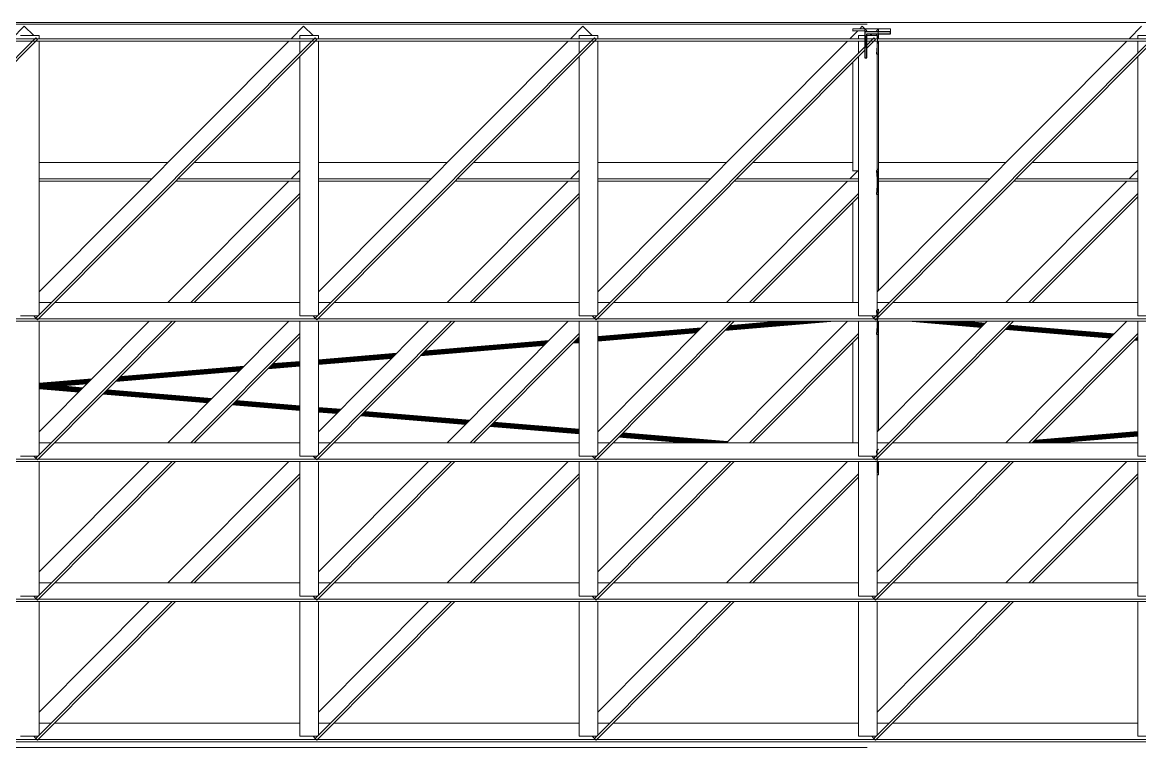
# Model space of a CAD drawing. Header units: inches. Extents: x -37 to 842, y -205 to 94.
# Drawn here: x 88.796 to 91.189, y -143.461 to -141.909 of the extents above; entities that cross this region are included whole.
import ezdxf

# ---------------------------------------------------------------- set-up
doc = ezdxf.new("R2010")
doc.units = ezdxf.units.IN
doc.header["$MEASUREMENT"] = 0
doc.linetypes.add('CYPE_RAYAPUNTOPUNTO', pattern=[0.45, 0.225, -0.075, 0, -0.075, 0, -0.075])
doc.linetypes.add('DASHED', pattern=[0.75, 0.5, -0.25])
doc.layers.add('COTA_FORMAS', color=11, linetype='CYPE_RAYAPUNTOPUNTO', lineweight=0)
doc.layers.add('VISTAS DE CORTES', color=7, linetype='Continuous', lineweight=0)

# ---------------------------------------------------------------- blocks, each defined once
blk = doc.blocks.new('A$Ce7fd5475')
at = {"linetype": 'Continuous', "extrusion": (0, 0, -1)}
h = blk.add_hatch(dxfattribs=at)
h.set_pattern_fill('AR-CONC', color=8, scale=0.05, style=0)
h.set_pattern_definition([(50, (4.03322, 0), (0.35863, -0.031376), [0.0375, -0.4125]), (355, (4.0332, 0), (-0.0693757, 0.376096), [0.03, -0.33]), (100.4514, (4.0631, -0.0026), (0.2892544, 0.34472), [0.03187, -0.350571]), (46.1842, (4.0332, 0.1), (0.533621, -0.08276), [0.05625, -0.61875]), (96.6356, (4.0777, 0.0931), (0.467331, 0.487059), [0.047805, -0.525857]), (351.1842, (4.0332, 0.1), (0.467331, 0.48706), [0.045, -0.495]), (21, (4.08322, 0.075), (0.2984535, -0.2013094), [0.0375, -0.4125]), (326, (4.0832, 0.075), (0.1216577, 0.362575), [0.03, -0.33]), (71.4514, (4.1081, 0.05822), (0.420111, 0.1612656), [0.03187, -0.350571]), (37.5, (4.03322, 0), (0.0060799, 0.1664469), [0, -0.326, 0, -0.335, 0, -0.33125]), (7.5, (4.03322, 0), (0.1315348, 0.1972059), [0, -0.191, 0, -0.3185, 0, -0.12625]), (327.5, (3.92172, 0), (0.2669112, -0.0112774), [0, -0.125, 0, -0.39, 0, -0.5175]), (317.5, (3.87172, 0), (0.291593, 0.0500525), [0, -0.1625, 0, -0.259, 0, -0.3675])])
h.paths.add_polyline_path([(-16.8184, 3.9373), (-16.8144, 3.9373), (-16.8144, 3.9929), (-16.8694, 3.9929), (-16.8694, 3.9889), (-16.8184, 3.9889)])
at = {"linetype": 'Continuous', "extrusion": (0, 1, 0)}
for p, q in [((13.2391, 4.0133), (23.9886, 4.0133)), ((14.9874, 3.9783), (15.014, 4.0049)), ((15.014, 4.0049), (15.0341, 3.9849)), ((15.5857, 3.9783), (15.6123, 4.0049)), ((15.6123, 4.0049), (15.6324, 3.9849)), ((16.1841, 3.9783), (16.2106, 4.0049)), ((16.2106, 4.0049), (16.2307, 3.9849)), ((16.7888, 3.9955), (16.7888, 3.9994)), ((16.7888, 3.9994), (16.8144, 3.9994)), ((16.8035, 3.9994), (16.809, 4.0049)), ((16.809, 4.0049), (16.8145, 3.9994)), ((16.8144, 3.9994), (16.8694, 3.9994)), ((16.8144, 3.9929), (16.8144, 3.9994)), ((16.8694, 3.9929), (16.8694, 3.9994)), ((17.3807, 3.9783), (17.4073, 4.0049)), ((13.2391, 3.9783), (16.8144, 3.9783)), ((13.2391, 3.9733), (16.8144, 3.9733)), ((14.4404, 3.3802), (15.0387, 3.9802)), ((14.444, 3.3767), (15.0423, 3.9767)), ((15.0057, 3.9849), (15.0457, 3.9849)), ((15.0387, 3.9802), (15.0423, 3.9767)), ((15.0387, 3.3802), (15.6371, 3.9802)), ((15.0423, 3.3767), (15.6406, 3.9767)), ((15.0457, 3.9783), (15.0457, 3.9849)), ((15.0457, 3.3872), (15.0457, 3.9733)), ((15.0457, 3.4367), (15.5807, 3.9733)), ((15.604, 3.9783), (15.604, 3.9849)), ((15.604, 3.9849), (15.644, 3.9849)), ((15.604, 3.9471), (15.604, 3.9733)), ((15.6371, 3.9802), (15.6406, 3.9767)), ((15.6371, 3.3802), (16.2354, 3.9802)), ((15.6406, 3.3767), (16.239, 3.9767)), ((15.644, 3.9783), (15.644, 3.9849)), ((15.644, 3.3872), (15.644, 3.9733)), ((15.644, 3.4367), (16.1791, 3.9733)), ((16.2023, 3.9783), (16.2023, 3.9849)), ((16.2023, 3.9849), (16.2423, 3.9849)), ((16.2023, 3.9471), (16.2023, 3.9733)), ((16.2354, 3.9802), (16.239, 3.9767)), ((16.2423, 3.9783), (16.2423, 3.9849)), ((16.2423, 3.3872), (16.2423, 3.9733)), ((16.2423, 3.4367), (16.7774, 3.9733)), ((16.7824, 3.9783), (16.7988, 3.9947)), ((16.7888, 3.9955), (16.8144, 3.9955)), ((16.7888, 3.9955), (16.7888, 3.9947)), ((16.8007, 3.9783), (16.8007, 3.9849)), ((16.8007, 3.9849), (16.8144, 3.9849)), ((16.8007, 3.9471), (16.8007, 3.9733)), ((16.8694, 3.9929), (16.8144, 3.9929)), ((16.8144, 3.9929), (16.8144, 3.9373)), ((16.8184, 3.9373), (16.8184, 3.9889)), ((16.8184, 3.9889), (16.8694, 3.9889)), ((16.8184, 3.9849), (16.8407, 3.9849)), ((16.8184, 3.9648), (16.8337, 3.9802)), ((16.8184, 3.9783), (20.4044, 3.9783)), ((16.8184, 3.9577), (16.8373, 3.9767)), ((16.8184, 3.9733), (20.4044, 3.9733)), ((16.8251, 3.9889), (16.8291, 3.9849)), ((16.8337, 3.3802), (17.4321, 3.9802)), ((16.8337, 3.9802), (16.8373, 3.9767)), ((16.8373, 3.3767), (17.4356, 3.9767)), ((16.8398, 3.9849), (16.8398, 3.9889)), ((16.8407, 3.9783), (16.8407, 3.9849)), ((16.8407, 3.3872), (16.8407, 3.9733)), ((16.8407, 3.4367), (17.3757, 3.9733)), ((16.8438, 3.9783), (16.8438, 3.9889)), ((16.8438, 3.945), (16.8438, 3.9733)), ((16.8694, 3.9889), (16.8694, 3.9929)), ((17.399, 3.9783), (17.399, 3.9849)), ((17.399, 3.9849), (17.439, 3.9849)), ((17.399, 3.9471), (17.399, 3.9733)), ((16.2354, 3.3802), (16.8144, 3.9608)), ((16.239, 3.3767), (16.8144, 3.9537)), ((15.604, 3.3849), (15.604, 3.94)), ((16.2023, 3.3849), (16.2023, 3.94)), ((16.7888, 3.9281), (16.7888, 3.6955)), ((16.8007, 3.3849), (16.8007, 3.94)), ((16.8144, 3.9373), (16.8184, 3.9373)), ((16.8407, 3.945), (16.8438, 3.945)), ((16.8438, 3.945), (16.8438, 3.645)), ((17.399, 3.3849), (17.399, 3.94)), ((15.0457, 3.7133), (15.3215, 3.7133)), ((15.3779, 3.7133), (15.604, 3.7133)), ((15.644, 3.7133), (15.9198, 3.7133)), ((15.9763, 3.7133), (16.2023, 3.7133)), ((16.2423, 3.7133), (16.5181, 3.7133)), ((16.5746, 3.7133), (16.7888, 3.7133)), ((16.8438, 3.7133), (17.1165, 3.7133)), ((17.1729, 3.7133), (17.399, 3.7133)), ((15.5857, 3.6783), (15.604, 3.6966)), ((16.1841, 3.6783), (16.2023, 3.6966)), ((16.7824, 3.6783), (16.7988, 3.6947)), ((16.7888, 3.6955), (16.8007, 3.6955)), ((16.7888, 3.6955), (16.7888, 3.6947)), ((17.3807, 3.6783), (17.399, 3.6966)), ((15.0457, 3.6783), (15.2865, 3.6783)), ((15.0457, 3.6733), (15.2816, 3.6733)), ((15.3215, 3.4133), (15.5807, 3.6733)), ((15.338, 3.6733), (15.604, 3.6733)), ((15.343, 3.6783), (15.604, 3.6783)), ((15.644, 3.6783), (15.8849, 3.6783)), ((15.644, 3.6733), (15.8799, 3.6733)), ((15.9198, 3.4133), (16.1791, 3.6733)), ((15.9364, 3.6733), (16.2023, 3.6733)), ((15.9414, 3.6783), (16.2023, 3.6783)), ((16.2423, 3.6783), (16.4832, 3.6783)), ((16.2423, 3.6733), (16.4782, 3.6733)), ((16.5181, 3.4133), (16.7774, 3.6733)), ((16.5347, 3.6733), (16.8007, 3.6733)), ((16.5397, 3.6783), (16.8007, 3.6783)), ((16.8438, 3.6783), (17.0815, 3.6783)), ((16.8438, 3.6733), (17.0766, 3.6733)), ((17.1165, 3.4133), (17.3757, 3.6733)), ((17.133, 3.6733), (17.399, 3.6733)), ((17.138, 3.6783), (17.399, 3.6783)), ((15.3709, 3.4133), (15.604, 3.6471)), ((15.3779, 3.4133), (15.604, 3.64)), ((15.9692, 3.4133), (16.2023, 3.6471)), ((15.9763, 3.4133), (16.2023, 3.64)), ((16.5675, 3.4133), (16.8007, 3.6471)), ((16.5746, 3.4133), (16.8007, 3.64)), ((16.8407, 3.645), (16.8438, 3.645)), ((16.8438, 3.645), (16.8438, 3.4398)), ((17.1659, 3.4133), (17.399, 3.6471)), ((17.1729, 3.4133), (17.399, 3.64)), ((16.7888, 3.6281), (16.7888, 3.4133)), ((15.0457, 3.4133), (15.0717, 3.4133)), ((15.0788, 3.4133), (15.604, 3.4133)), ((15.644, 3.4133), (15.67, 3.4133)), ((15.6771, 3.4133), (16.2023, 3.4133)), ((16.2423, 3.4133), (16.2684, 3.4133)), ((16.2754, 3.4133), (16.8007, 3.4133)), ((16.8407, 3.4133), (16.8667, 3.4133)), ((16.8738, 3.4133), (17.399, 3.4133)), ((13.2391, 3.3783), (24.0091, 3.3783)), ((15.0057, 3.3849), (15.0434, 3.3849)), ((15.0341, 3.3849), (15.0387, 3.3802)), ((15.0387, 3.3802), (15.0423, 3.3767)), ((15.604, 3.3849), (15.6417, 3.3849)), ((15.6324, 3.3849), (15.6371, 3.3802)), ((15.6371, 3.3802), (15.6406, 3.3767)), ((16.2023, 3.3849), (16.2401, 3.3849)), ((16.2307, 3.3849), (16.2354, 3.3802)), ((16.2354, 3.3802), (16.239, 3.3767)), ((16.8007, 3.3849), (16.8384, 3.3849)), ((16.8291, 3.3849), (16.8337, 3.3802)), ((16.8337, 3.3802), (16.8373, 3.3767)), ((17.399, 3.3849), (17.4367, 3.3849)), ((13.2391, 3.3733), (24.0091, 3.3733)), ((15.0387, 3.0802), (15.331, 3.3733)), ((15.0423, 3.0767), (15.338, 3.3733)), ((15.0457, 3.0872), (15.0457, 3.3733)), ((15.0457, 3.1367), (15.2816, 3.3733)), ((15.3215, 3.1133), (15.5807, 3.3733)), ((15.604, 3.0849), (15.604, 3.3733)), ((15.6371, 3.0802), (15.9293, 3.3733)), ((15.6406, 3.0767), (15.9364, 3.3733)), ((15.644, 3.0872), (15.644, 3.3733)), ((15.644, 3.1367), (15.8799, 3.3733)), ((15.9198, 3.1133), (16.1791, 3.3733)), ((16.2023, 3.0849), (16.2023, 3.3733)), ((16.2354, 3.0802), (16.5277, 3.3733)), ((16.239, 3.0767), (16.5347, 3.3733)), ((16.2423, 3.0872), (16.2423, 3.3733)), ((16.2423, 3.1367), (16.4782, 3.3733)), ((16.2423, 3.3408), (16.4644, 3.3594)), ((16.2423, 3.3409), (16.4644, 3.3594)), ((16.2423, 3.3407), (16.4642, 3.3592)), ((16.2423, 3.3405), (16.464, 3.359)), ((16.2423, 3.3402), (16.4637, 3.3587)), ((16.2423, 3.3398), (16.4633, 3.3583)), ((16.2423, 3.3394), (16.4628, 3.3579)), ((16.2423, 3.339), (16.4623, 3.3574)), ((16.2423, 3.3384), (16.4618, 3.3568)), ((16.2423, 3.3379), (16.4612, 3.3562)), ((16.2423, 3.3373), (16.4605, 3.3555)), ((16.2423, 3.3367), (16.4599, 3.3549)), ((16.2423, 3.3361), (16.4592, 3.3542)), ((16.2423, 3.3354), (16.4585, 3.3535)), ((16.2423, 3.3348), (16.4578, 3.3528)), ((16.2423, 3.3342), (16.4572, 3.3521)), ((16.2423, 3.3336), (16.4565, 3.3515)), ((16.2423, 3.3331), (16.4559, 3.3509)), ((16.5151, 3.3536), (16.7503, 3.3733)), ((16.5151, 3.3537), (16.75, 3.3733)), ((16.5153, 3.3538), (16.7488, 3.3733)), ((16.5155, 3.354), (16.7466, 3.3733)), ((16.5157, 3.3543), (16.7436, 3.3733)), ((16.5161, 3.3546), (16.7397, 3.3733)), ((16.5165, 3.355), (16.735, 3.3733)), ((16.517, 3.3555), (16.7296, 3.3733)), ((16.5175, 3.3561), (16.7236, 3.3733)), ((16.5181, 3.3567), (16.7171, 3.3733)), ((16.5181, 3.1133), (16.7774, 3.3733)), ((16.5188, 3.3573), (16.7101, 3.3733)), ((16.5194, 3.358), (16.7029, 3.3733)), ((16.5201, 3.3586), (16.6954, 3.3733)), ((16.5208, 3.3593), (16.6879, 3.3733)), ((16.5215, 3.36), (16.6804, 3.3733)), ((16.5221, 3.3607), (16.673, 3.3733)), ((16.5228, 3.3613), (16.666, 3.3733)), ((16.5234, 3.3619), (16.6593, 3.3733)), ((16.524, 3.3625), (16.6531, 3.3733)), ((16.5245, 3.363), (16.6475, 3.3733)), ((16.5249, 3.3635), (16.6425, 3.3733)), ((16.5253, 3.3638), (16.6384, 3.3733)), ((16.5256, 3.3641), (16.635, 3.3733)), ((16.5258, 3.3644), (16.6325, 3.3733)), ((16.526, 3.3645), (16.6309, 3.3733)), ((16.526, 3.3646), (16.6303, 3.3733)), ((16.8007, 3.0849), (16.8007, 3.3733)), ((16.8337, 3.0802), (17.126, 3.3733)), ((16.8373, 3.0767), (17.133, 3.3733)), ((16.8407, 3.0872), (16.8407, 3.3733)), ((16.8407, 3.1367), (17.0766, 3.3733)), ((16.8438, 3.3733), (16.8438, 3.345)), ((17.0636, 3.3603), (16.9078, 3.3733)), ((17.0636, 3.3603), (16.9081, 3.3733)), ((17.0637, 3.3604), (16.9093, 3.3733)), ((17.0639, 3.3606), (16.9115, 3.3733)), ((17.0641, 3.3608), (16.9146, 3.3733)), ((17.0644, 3.3611), (16.9185, 3.3733)), ((17.0648, 3.3615), (16.9231, 3.3733)), ((17.0652, 3.3619), (16.9285, 3.3733)), ((17.0656, 3.3623), (16.9345, 3.3733)), ((17.0661, 3.3628), (16.9411, 3.3733)), ((17.0667, 3.3634), (16.948, 3.3733)), ((17.0672, 3.3639), (16.9553, 3.3733)), ((17.0678, 3.3645), (16.9627, 3.3733)), ((17.0684, 3.3651), (16.9703, 3.3733)), ((17.069, 3.3657), (16.9778, 3.3733)), ((17.0695, 3.3662), (16.9851, 3.3733)), ((17.0701, 3.3668), (16.9922, 3.3733)), ((17.0706, 3.3673), (16.9989, 3.3733)), ((17.0711, 3.3678), (17.0051, 3.3733)), ((17.0715, 3.3682), (17.0107, 3.3733)), ((17.0719, 3.3686), (17.0156, 3.3733)), ((17.0722, 3.3689), (17.0198, 3.3733)), ((17.0725, 3.3692), (17.0231, 3.3733)), ((17.0726, 3.3694), (17.0256, 3.3733)), ((17.0728, 3.3695), (17.0272, 3.3733)), ((17.0728, 3.3695), (17.0279, 3.3733)), ((17.3398, 3.3372), (17.1157, 3.3559)), ((17.3397, 3.3372), (17.1157, 3.3559)), ((17.3399, 3.3373), (17.1158, 3.356)), ((17.34, 3.3375), (17.116, 3.3562)), ((17.3403, 3.3377), (17.1162, 3.3564)), ((17.1165, 3.1133), (17.3757, 3.3733)), ((17.3406, 3.338), (17.1165, 3.3567)), ((17.3409, 3.3384), (17.1169, 3.3571)), ((17.3413, 3.3388), (17.1173, 3.3575)), ((17.3418, 3.3393), (17.1178, 3.358)), ((17.3423, 3.3398), (17.1183, 3.3585)), ((17.3428, 3.3403), (17.1188, 3.359)), ((17.3434, 3.3409), (17.1194, 3.3596)), ((17.344, 3.3414), (17.1199, 3.3602)), ((17.3445, 3.342), (17.1205, 3.3607)), ((17.3451, 3.3426), (17.1211, 3.3613)), ((17.3457, 3.3432), (17.1217, 3.3619)), ((17.3462, 3.3437), (17.1222, 3.3624)), ((17.3467, 3.3442), (17.1227, 3.3629)), ((17.3472, 3.3447), (17.1232, 3.3634)), ((17.3476, 3.3451), (17.1236, 3.3638)), ((17.348, 3.3455), (17.124, 3.3642)), ((17.3483, 3.3458), (17.1243, 3.3646)), ((17.3486, 3.3461), (17.1246, 3.3648)), ((17.3488, 3.3463), (17.1248, 3.365)), ((17.3489, 3.3464), (17.1249, 3.3651)), ((17.349, 3.3465), (17.125, 3.3652)), ((17.399, 3.0849), (17.399, 3.3733)), ((15.3709, 3.1133), (15.604, 3.3471)), ((15.3779, 3.1133), (15.604, 3.34)), ((15.8681, 3.3048), (16.1328, 3.3269)), ((15.8687, 3.3055), (16.1335, 3.3276)), ((15.8694, 3.3061), (16.1342, 3.3283)), ((15.8701, 3.3068), (16.1348, 3.3289)), ((15.8707, 3.3074), (16.1354, 3.3295)), ((15.8712, 3.308), (16.136, 3.3301)), ((15.8717, 3.3085), (16.1365, 3.3306)), ((15.8722, 3.3089), (16.1369, 3.331)), ((15.8726, 3.3093), (16.1373, 3.3314)), ((15.8729, 3.3096), (16.1376, 3.3317)), ((15.8731, 3.3098), (16.1378, 3.332)), ((15.8732, 3.31), (16.138, 3.3321)), ((15.8733, 3.31), (16.138, 3.3322)), ((15.9692, 3.1133), (16.2023, 3.3471)), ((15.9763, 3.1133), (16.2023, 3.34)), ((16.1888, 3.3264), (16.2023, 3.3275)), ((16.1888, 3.3264), (16.2023, 3.3275)), ((16.1889, 3.3265), (16.2023, 3.3276)), ((16.1891, 3.3267), (16.2023, 3.3278)), ((16.1894, 3.327), (16.2023, 3.3281)), ((16.1897, 3.3273), (16.2023, 3.3284)), ((16.1901, 3.3278), (16.2023, 3.3288)), ((16.1906, 3.3283), (16.2023, 3.3292)), ((16.1912, 3.3288), (16.2023, 3.3297)), ((16.1918, 3.3294), (16.2023, 3.3303)), ((16.1924, 3.33), (16.2023, 3.3309)), ((16.1931, 3.3307), (16.2023, 3.3315)), ((16.1937, 3.3314), (16.2023, 3.3321)), ((16.1944, 3.3321), (16.2023, 3.3327)), ((16.1951, 3.3327), (16.2023, 3.3333)), ((16.1958, 3.3334), (16.2023, 3.334)), ((16.1964, 3.3341), (16.2023, 3.3345)), ((16.197, 3.3347), (16.2023, 3.3351)), ((16.1976, 3.3352), (16.2023, 3.3356)), ((16.1981, 3.3357), (16.2023, 3.3361)), ((16.1986, 3.3362), (16.2023, 3.3365)), ((16.1989, 3.3366), (16.2023, 3.3369)), ((16.1992, 3.3369), (16.2023, 3.3371)), ((16.1995, 3.3371), (16.2023, 3.3373)), ((16.1996, 3.3372), (16.2023, 3.3375)), ((16.1997, 3.3373), (16.2023, 3.3375)), ((16.2423, 3.3326), (16.4554, 3.3504)), ((16.2423, 3.3321), (16.4549, 3.3499)), ((16.2423, 3.3317), (16.4545, 3.3495)), ((16.2423, 3.3314), (16.4541, 3.3491)), ((16.2423, 3.3311), (16.4538, 3.3488)), ((16.2423, 3.331), (16.4536, 3.3486)), ((16.2423, 3.3308), (16.4535, 3.3485)), ((16.2423, 3.3309), (16.4535, 3.3485)), ((16.5675, 3.1133), (16.8007, 3.3471)), ((16.5746, 3.1133), (16.8007, 3.34)), ((16.7888, 3.3281), (16.7888, 3.1133)), ((16.8407, 3.345), (16.8438, 3.345)), ((16.8438, 3.345), (16.8438, 3.1398)), ((17.1659, 3.1133), (17.399, 3.3471)), ((17.1729, 3.1133), (17.399, 3.34)), ((17.399, 3.3323), (17.3919, 3.3329)), ((17.399, 3.3322), (17.3919, 3.3328)), ((17.399, 3.3324), (17.392, 3.333)), ((17.399, 3.3326), (17.3922, 3.3331)), ((17.399, 3.3328), (17.3924, 3.3334)), ((17.399, 3.3331), (17.3927, 3.3337)), ((17.399, 3.3335), (17.3931, 3.334)), ((17.399, 3.334), (17.3935, 3.3344)), ((17.399, 3.3345), (17.3939, 3.3349)), ((17.399, 3.335), (17.3944, 3.3354)), ((17.399, 3.3356), (17.395, 3.3359)), ((17.399, 3.3362), (17.3955, 3.3365)), ((17.399, 3.3368), (17.3961, 3.3371)), ((17.399, 3.3375), (17.3967, 3.3377)), ((17.399, 3.3381), (17.3973, 3.3382)), ((17.399, 3.3387), (17.3978, 3.3388)), ((17.399, 3.3393), (17.3984, 3.3393)), ((17.399, 3.3399), (17.3989, 3.3399)), ((15.644, 3.2909), (15.8117, 3.3049)), ((15.644, 3.2908), (15.8116, 3.3048)), ((15.644, 3.2907), (15.8115, 3.3047)), ((15.644, 3.2905), (15.8113, 3.3045)), ((15.644, 3.2902), (15.8109, 3.3041)), ((15.644, 3.2898), (15.8106, 3.3038)), ((15.644, 3.2894), (15.8101, 3.3033)), ((15.644, 3.289), (15.8096, 3.3028)), ((15.8624, 3.2991), (16.1271, 3.3212)), ((15.8624, 3.2991), (16.1272, 3.3212)), ((15.8625, 3.2992), (16.1273, 3.3214)), ((15.8627, 3.2994), (16.1275, 3.3216)), ((15.863, 3.2997), (16.1277, 3.3218)), ((15.8634, 3.3001), (16.1281, 3.3222)), ((15.8638, 3.3005), (16.1285, 3.3226)), ((15.8643, 3.301), (16.129, 3.3231)), ((15.8648, 3.3015), (16.1296, 3.3236)), ((15.8654, 3.3021), (16.1302, 3.3242)), ((15.866, 3.3028), (16.1308, 3.3249)), ((15.8667, 3.3034), (16.1314, 3.3255)), ((15.8674, 3.3041), (16.1321, 3.3262)), ((15.5379, 3.2737), (15.604, 3.2792)), ((15.5385, 3.2743), (15.604, 3.2797)), ((15.539, 3.2748), (15.604, 3.2803)), ((15.5397, 3.2755), (15.604, 3.2809)), ((15.5403, 3.2761), (15.604, 3.2815)), ((15.541, 3.2768), (15.604, 3.2821)), ((15.5417, 3.2775), (15.604, 3.2827)), ((15.5424, 3.2782), (15.604, 3.2833)), ((15.5431, 3.2789), (15.604, 3.284)), ((15.5437, 3.2795), (15.604, 3.2845)), ((15.5443, 3.2801), (15.604, 3.2851)), ((15.5449, 3.2807), (15.604, 3.2856)), ((15.5454, 3.2812), (15.604, 3.2861)), ((15.5458, 3.2816), (15.604, 3.2865)), ((15.5462, 3.282), (15.604, 3.2869)), ((15.5465, 3.2823), (15.604, 3.2871)), ((15.5467, 3.2826), (15.604, 3.2873)), ((15.5469, 3.2827), (15.604, 3.2875)), ((15.5469, 3.2828), (15.604, 3.2875)), ((15.644, 3.2884), (15.809, 3.3022)), ((15.644, 3.2879), (15.8084, 3.3016)), ((15.644, 3.2873), (15.8078, 3.301)), ((15.644, 3.2867), (15.8071, 3.3003)), ((15.644, 3.2861), (15.8064, 3.2996)), ((15.644, 3.2854), (15.8058, 3.2989)), ((15.644, 3.2848), (15.8051, 3.2983)), ((15.644, 3.2842), (15.8044, 3.2976)), ((15.644, 3.2836), (15.8038, 3.297)), ((15.644, 3.2831), (15.8032, 3.2964)), ((15.644, 3.2826), (15.8027, 3.2958)), ((15.644, 3.2821), (15.8022, 3.2953)), ((15.644, 3.2817), (15.8017, 3.2949)), ((15.644, 3.2814), (15.8014, 3.2946)), ((15.644, 3.2811), (15.8011, 3.2943)), ((15.644, 3.281), (15.8009, 3.2941)), ((15.644, 3.2809), (15.8008, 3.294)), ((15.644, 3.2808), (15.8008, 3.2939)), ((15.2097, 3.2445), (15.4744, 3.2667)), ((15.2097, 3.2446), (15.4744, 3.2667)), ((15.2098, 3.2447), (15.4745, 3.2668)), ((15.21, 3.2449), (15.4747, 3.267)), ((15.2103, 3.2452), (15.475, 3.2673)), ((15.2106, 3.2455), (15.4754, 3.2676)), ((15.2111, 3.2459), (15.4758, 3.2681)), ((15.2115, 3.2464), (15.4763, 3.2686)), ((15.2121, 3.247), (15.4768, 3.2691)), ((15.2127, 3.2476), (15.4774, 3.2697)), ((15.2133, 3.2482), (15.4781, 3.2703)), ((15.214, 3.2489), (15.4787, 3.271)), ((15.2147, 3.2495), (15.4794, 3.2717)), ((15.2153, 3.2502), (15.4801, 3.2724)), ((15.216, 3.2509), (15.4808, 3.273)), ((15.2167, 3.2516), (15.4814, 3.2737)), ((15.2173, 3.2522), (15.4821, 3.2744)), ((15.2179, 3.2528), (15.4827, 3.275)), ((15.2185, 3.2534), (15.4832, 3.2755)), ((15.219, 3.2539), (15.4838, 3.276)), ((15.2195, 3.2544), (15.4842, 3.2765)), ((15.2198, 3.2548), (15.4846, 3.2769)), ((15.2201, 3.2551), (15.4849, 3.2772)), ((15.2204, 3.2553), (15.4851, 3.2774)), ((15.2205, 3.2554), (15.4853, 3.2776)), ((15.2206, 3.2555), (15.4853, 3.2776)), ((15.536, 3.2718), (15.604, 3.2775)), ((15.5361, 3.2718), (15.604, 3.2775)), ((15.5362, 3.272), (15.604, 3.2776)), ((15.5364, 3.2722), (15.604, 3.2778)), ((15.5366, 3.2724), (15.604, 3.2781)), ((15.537, 3.2728), (15.604, 3.2784)), ((15.5374, 3.2732), (15.604, 3.2788)), ((15.0457, 3.2408), (15.1589, 3.2503)), ((15.0457, 3.2409), (15.159, 3.2503)), ((15.0457, 3.2407), (15.1588, 3.2501)), ((15.0457, 3.2405), (15.1585, 3.2499)), ((15.0457, 3.2402), (15.1582, 3.2496)), ((15.0457, 3.2398), (15.1578, 3.2492)), ((15.0457, 3.2394), (15.1574, 3.2488)), ((15.0457, 3.239), (15.1569, 3.2483)), ((15.0457, 3.2384), (15.1563, 3.2477)), ((15.0457, 3.2379), (15.1557, 3.2471)), ((15.0457, 3.2373), (15.1551, 3.2464)), ((15.0457, 3.2367), (15.1544, 3.2458)), ((15.0457, 3.2361), (15.1537, 3.2451)), ((15.0457, 3.2354), (15.153, 3.2444)), ((15.0457, 3.2348), (15.1524, 3.2437)), ((15.0457, 3.2342), (15.1517, 3.2431)), ((15.0457, 3.2336), (15.1511, 3.2424)), ((15.0457, 3.2331), (15.1505, 3.2418)), ((15.0457, 3.2326), (15.1499, 3.2413)), ((15.0457, 3.2321), (15.1494, 3.2408)), ((15.0457, 3.2317), (15.149, 3.2404)), ((15.0457, 3.2314), (15.1487, 3.24)), ((15.0457, 3.2311), (15.1484, 3.2397)), ((15.0457, 3.231), (15.1482, 3.2395)), ((15.0457, 3.2308), (15.148, 3.2394)), ((15.0457, 3.2309), (15.1481, 3.2394)), ((15.1331, 3.2244), (15.0507, 3.2313)), ((15.1336, 3.2249), (15.0542, 3.2315)), ((15.1342, 3.2255), (15.0578, 3.2319)), ((15.1347, 3.226), (15.0615, 3.2322)), ((15.1353, 3.2266), (15.0653, 3.2325)), ((15.1359, 3.2272), (15.0691, 3.2328)), ((15.1365, 3.2278), (15.0727, 3.2331)), ((15.137, 3.2283), (15.0763, 3.2334)), ((15.1375, 3.2288), (15.0796, 3.2337)), ((15.138, 3.2293), (15.0827, 3.2339)), ((15.1384, 3.2297), (15.0855, 3.2342)), ((15.1388, 3.2301), (15.088, 3.2344)), ((15.1391, 3.2304), (15.0901, 3.2345)), ((15.1394, 3.2307), (15.0917, 3.2347)), ((15.1396, 3.2309), (15.093, 3.2348)), ((15.1397, 3.231), (15.0938, 3.2349)), ((15.1397, 3.2311), (15.0941, 3.2349)), ((15.1321, 3.2234), (15.0457, 3.2306)), ((15.1317, 3.223), (15.0457, 3.2302)), ((15.1313, 3.2226), (15.0457, 3.2298)), ((15.131, 3.2223), (15.0457, 3.2295)), ((15.1308, 3.2221), (15.0457, 3.2292)), ((15.1306, 3.2219), (15.0457, 3.229)), ((15.1305, 3.2218), (15.0457, 3.2289)), ((15.1305, 3.2218), (15.0457, 3.2289)), ((15.1326, 3.2239), (15.0474, 3.231)), ((15.4067, 3.1987), (15.1826, 3.2175)), ((15.4067, 3.1988), (15.1827, 3.2175)), ((15.4068, 3.1989), (15.1828, 3.2176)), ((15.4069, 3.199), (15.1829, 3.2177)), ((15.4072, 3.1993), (15.1832, 3.218)), ((15.4075, 3.1996), (15.1835, 3.2183)), ((15.4078, 3.1999), (15.1838, 3.2186)), ((15.4083, 3.2003), (15.1842, 3.2191)), ((15.4087, 3.2008), (15.1847, 3.2195)), ((15.4092, 3.2013), (15.1852, 3.22)), ((15.4098, 3.2018), (15.1857, 3.2206)), ((15.4103, 3.2024), (15.1863, 3.2211)), ((15.4109, 3.203), (15.1869, 3.2217)), ((15.4115, 3.2036), (15.1874, 3.2223)), ((15.412, 3.2041), (15.188, 3.2228)), ((15.4126, 3.2047), (15.1886, 3.2234)), ((15.4131, 3.2052), (15.1891, 3.224)), ((15.4137, 3.2058), (15.1896, 3.2245)), ((15.4141, 3.2062), (15.1901, 3.225)), ((15.4146, 3.2067), (15.1906, 3.2254)), ((15.4149, 3.207), (15.1909, 3.2258)), ((15.4153, 3.2074), (15.1913, 3.2261)), ((15.4155, 3.2076), (15.1915, 3.2264)), ((15.4157, 3.2078), (15.1917, 3.2265)), ((15.4158, 3.2079), (15.1918, 3.2267)), ((15.4159, 3.208), (15.1919, 3.2267)), ((15.604, 3.1823), (15.4588, 3.1944)), ((15.604, 3.1822), (15.4588, 3.1944)), ((15.604, 3.1824), (15.4589, 3.1945)), ((15.604, 3.1826), (15.4591, 3.1947)), ((15.604, 3.1828), (15.4593, 3.1949)), ((15.604, 3.1831), (15.4596, 3.1952)), ((15.604, 3.1835), (15.46, 3.1956)), ((15.604, 3.184), (15.4604, 3.196)), ((15.604, 3.1845), (15.4609, 3.1964)), ((15.604, 3.185), (15.4614, 3.1969)), ((15.604, 3.1856), (15.4619, 3.1975)), ((15.604, 3.1862), (15.4625, 3.198)), ((15.604, 3.1868), (15.463, 3.1986)), ((15.604, 3.1875), (15.4636, 3.1992)), ((15.604, 3.1881), (15.4642, 3.1998)), ((15.604, 3.1887), (15.4647, 3.2003)), ((15.604, 3.1893), (15.4653, 3.2009)), ((15.604, 3.1899), (15.4658, 3.2014)), ((15.604, 3.1904), (15.4663, 3.2019)), ((15.604, 3.1908), (15.4667, 3.2023)), ((15.604, 3.1913), (15.4671, 3.2027)), ((15.604, 3.1916), (15.4674, 3.203)), ((15.604, 3.1919), (15.4677, 3.2033)), ((15.604, 3.1921), (15.4679, 3.2035)), ((15.604, 3.1923), (15.468, 3.2036)), ((15.604, 3.1922), (15.468, 3.2036)), ((15.692, 3.1849), (15.644, 3.1889)), ((15.692, 3.1849), (15.644, 3.1889)), ((15.6919, 3.1847), (15.644, 3.1887)), ((15.6917, 3.1846), (15.644, 3.1885)), ((15.6914, 3.1843), (15.644, 3.1883)), ((15.6911, 3.184), (15.644, 3.1879)), ((15.6907, 3.1836), (15.644, 3.1875)), ((15.6903, 3.1832), (15.644, 3.187)), ((15.6898, 3.1827), (15.644, 3.1865)), ((15.6893, 3.1822), (15.644, 3.186)), ((15.6888, 3.1816), (15.644, 3.1854)), ((15.6882, 3.1811), (15.644, 3.1847)), ((15.6876, 3.1805), (15.644, 3.1841)), ((15.687, 3.1799), (15.644, 3.1835)), ((15.6865, 3.1793), (15.644, 3.1829)), ((15.6859, 3.1788), (15.644, 3.1823)), ((15.6854, 3.1782), (15.644, 3.1817)), ((15.6849, 3.1777), (15.644, 3.1811)), ((15.6844, 3.1773), (15.644, 3.1806)), ((15.684, 3.1768), (15.644, 3.1802)), ((15.6836, 3.1765), (15.644, 3.1798)), ((15.6833, 3.1762), (15.644, 3.1795)), ((15.6831, 3.1759), (15.644, 3.1792)), ((15.6829, 3.1758), (15.644, 3.179)), ((15.6828, 3.1757), (15.644, 3.1789)), ((15.6828, 3.1757), (15.644, 3.1789)), ((15.959, 3.1526), (15.735, 3.1713)), ((15.959, 3.1526), (15.735, 3.1713)), ((15.9591, 3.1527), (15.7351, 3.1714)), ((15.9593, 3.1529), (15.7352, 3.1716)), ((15.9595, 3.1531), (15.7355, 3.1718)), ((15.9598, 3.1534), (15.7358, 3.1721)), ((15.9601, 3.1538), (15.7361, 3.1725)), ((15.9606, 3.1542), (15.7366, 3.1729)), ((15.961, 3.1546), (15.737, 3.1734)), ((15.9615, 3.1551), (15.7375, 3.1739)), ((15.9621, 3.1557), (15.738, 3.1744)), ((15.9626, 3.1562), (15.7386, 3.175)), ((15.9632, 3.1568), (15.7392, 3.1755)), ((15.9638, 3.1574), (15.7398, 3.1761)), ((15.9643, 3.158), (15.7403, 3.1767)), ((15.9649, 3.1585), (15.7409, 3.1773)), ((15.9655, 3.1591), (15.7414, 3.1778)), ((15.966, 3.1596), (15.742, 3.1783)), ((15.9664, 3.1601), (15.7424, 3.1788)), ((15.9669, 3.1605), (15.7429, 3.1792)), ((15.9673, 3.1609), (15.7432, 3.1796)), ((15.9676, 3.1612), (15.7436, 3.1799)), ((15.9678, 3.1615), (15.7438, 3.1802)), ((15.968, 3.1617), (15.744, 3.1804)), ((15.9682, 3.1618), (15.7441, 3.1805)), ((15.9682, 3.1618), (15.7442, 3.1806)), ((16.2023, 3.1323), (16.0111, 3.1482)), ((16.2023, 3.1322), (16.0111, 3.1482)), ((16.2023, 3.1324), (16.0112, 3.1483)), ((16.2023, 3.1326), (16.0114, 3.1485)), ((16.2023, 3.1328), (16.0116, 3.1487)), ((16.2023, 3.1331), (16.0119, 3.149)), ((16.2023, 3.1335), (16.0123, 3.1494)), ((16.2023, 3.134), (16.0127, 3.1498)), ((16.2023, 3.1345), (16.0132, 3.1503)), ((16.2023, 3.135), (16.0137, 3.1508)), ((16.2023, 3.1356), (16.0142, 3.1513)), ((16.2023, 3.1362), (16.0148, 3.1519)), ((16.2023, 3.1368), (16.0153, 3.1525)), ((16.2023, 3.1375), (16.0159, 3.153)), ((16.2023, 3.1381), (16.0165, 3.1536)), ((16.2023, 3.1387), (16.0171, 3.1542)), ((16.2023, 3.1393), (16.0176, 3.1547)), ((16.2023, 3.1399), (16.0181, 3.1552)), ((16.2023, 3.1404), (16.0186, 3.1557)), ((16.2023, 3.1408), (16.019, 3.1562)), ((16.2023, 3.1413), (16.0194, 3.1565)), ((16.2023, 3.1416), (16.0197, 3.1569)), ((16.2023, 3.1419), (16.02, 3.1571)), ((16.2023, 3.1421), (16.0202, 3.1573)), ((16.2023, 3.1423), (16.0203, 3.1575)), ((16.2023, 3.1422), (16.0203, 3.1574)), ((16.2444, 3.1388), (16.2423, 3.1389)), ((16.2443, 3.1387), (16.2423, 3.1389)), ((16.2442, 3.1386), (16.2423, 3.1387)), ((16.244, 3.1384), (16.2423, 3.1385)), ((16.2437, 3.1381), (16.2423, 3.1383)), ((16.2434, 3.1378), (16.2423, 3.1379)), ((16.243, 3.1374), (16.2423, 3.1375)), ((16.2426, 3.137), (16.2423, 3.137)), ((17.1767, 3.117), (17.399, 3.1356)), ((17.1772, 3.1176), (17.399, 3.1361)), ((17.1776, 3.118), (17.399, 3.1365)), ((17.178, 3.1184), (17.399, 3.1369)), ((17.1783, 3.1187), (17.399, 3.1371)), ((17.1786, 3.1189), (17.399, 3.1373)), ((17.1787, 3.1191), (17.399, 3.1375)), ((17.1788, 3.1191), (17.399, 3.1375)), ((15.0457, 3.1133), (15.0717, 3.1133)), ((15.0788, 3.1133), (15.604, 3.1133)), ((15.644, 3.1133), (15.67, 3.1133)), ((15.6771, 3.1133), (16.2023, 3.1133)), ((16.2423, 3.1133), (16.2684, 3.1133)), ((16.2754, 3.1133), (16.8007, 3.1133)), ((16.4294, 3.1133), (16.2873, 3.1252)), ((16.4291, 3.1133), (16.2873, 3.1251)), ((16.4307, 3.1133), (16.2874, 3.1253)), ((16.4329, 3.1133), (16.2875, 3.1254)), ((16.4359, 3.1133), (16.2878, 3.1257)), ((16.4398, 3.1133), (16.2881, 3.126)), ((16.4445, 3.1133), (16.2884, 3.1263)), ((16.4499, 3.1133), (16.2889, 3.1267)), ((16.4559, 3.1133), (16.2893, 3.1272)), ((16.4624, 3.1133), (16.2898, 3.1277)), ((16.4693, 3.1133), (16.2904, 3.1282)), ((16.4766, 3.1133), (16.2909, 3.1288)), ((16.4841, 3.1133), (16.2915, 3.1294)), ((16.4916, 3.1133), (16.2921, 3.13)), ((16.4991, 3.1133), (16.2926, 3.1305)), ((16.5064, 3.1133), (16.2932, 3.1311)), ((16.5135, 3.1133), (16.2938, 3.1317)), ((16.5183, 3.1134), (16.2943, 3.1322)), ((16.5188, 3.1139), (16.2947, 3.1326)), ((16.5192, 3.1144), (16.2952, 3.1331)), ((16.5196, 3.1147), (16.2956, 3.1335)), ((16.5199, 3.1151), (16.2959, 3.1338)), ((16.5201, 3.1153), (16.2961, 3.134)), ((16.5203, 3.1155), (16.2963, 3.1342)), ((16.5205, 3.1156), (16.2964, 3.1344)), ((16.5205, 3.1157), (16.2965, 3.1344)), ((16.8407, 3.1133), (16.8667, 3.1133)), ((16.8738, 3.1133), (17.399, 3.1133)), ((17.109, 3.1133), (17.1171, 3.114)), ((17.1096, 3.1133), (17.1171, 3.1139)), ((17.1112, 3.1133), (17.1169, 3.1138)), ((17.1137, 3.1133), (17.1167, 3.1135)), ((17.1735, 3.1139), (17.399, 3.1327)), ((17.1741, 3.1133), (17.399, 3.1321)), ((17.1742, 3.1146), (17.399, 3.1333)), ((17.1749, 3.1152), (17.399, 3.134)), ((17.1755, 3.1159), (17.399, 3.1345)), ((17.1761, 3.1165), (17.399, 3.1351)), ((17.1815, 3.1133), (17.399, 3.1315)), ((17.1888, 3.1133), (17.399, 3.1309)), ((17.1958, 3.1133), (17.399, 3.1303)), ((17.2023, 3.1133), (17.399, 3.1297)), ((17.2083, 3.1133), (17.399, 3.1292)), ((17.2137, 3.1133), (17.399, 3.1288)), ((17.2183, 3.1133), (17.399, 3.1284)), ((17.2222, 3.1133), (17.399, 3.1281)), ((17.2253, 3.1133), (17.399, 3.1278)), ((17.2275, 3.1133), (17.399, 3.1276)), ((17.2287, 3.1133), (17.399, 3.1275)), ((17.229, 3.1133), (17.399, 3.1275)), ((13.2936, 3.0783), (23.9886, 3.0783)), ((13.2936, 3.0733), (23.9886, 3.0733)), ((15.0057, 3.0849), (15.0434, 3.0849)), ((15.0341, 3.0849), (15.0387, 3.0802)), ((15.0387, 3.0802), (15.0423, 3.0767)), ((15.0387, 2.7802), (15.331, 3.0733)), ((15.0423, 2.7767), (15.338, 3.0733)), ((15.0457, 2.7872), (15.0457, 3.0733)), ((15.0457, 2.8367), (15.2816, 3.0733)), ((15.3215, 2.8133), (15.5807, 3.0733)), ((15.604, 3.0849), (15.6417, 3.0849)), ((15.604, 2.7849), (15.604, 3.0733)), ((15.6324, 3.0849), (15.6371, 3.0802)), ((15.6371, 3.0802), (15.6406, 3.0767)), ((15.6371, 2.7802), (15.9293, 3.0733)), ((15.6406, 2.7767), (15.9364, 3.0733)), ((15.644, 2.7872), (15.644, 3.0733)), ((15.644, 2.8367), (15.8799, 3.0733)), ((15.9198, 2.8133), (16.1791, 3.0733)), ((16.2023, 3.0849), (16.2401, 3.0849)), ((16.2023, 2.7849), (16.2023, 3.0733)), ((16.2307, 3.0849), (16.2354, 3.0802)), ((16.2354, 3.0802), (16.239, 3.0767)), ((16.2354, 2.7802), (16.5277, 3.0733)), ((16.239, 2.7767), (16.5347, 3.0733)), ((16.2423, 2.7872), (16.2423, 3.0733)), ((16.2423, 2.8367), (16.4782, 3.0733)), ((16.5181, 2.8133), (16.7774, 3.0733)), ((16.8007, 3.0849), (16.8384, 3.0849)), ((16.8007, 2.7849), (16.8007, 3.0733)), ((16.8291, 3.0849), (16.8337, 3.0802)), ((16.8337, 3.0802), (16.8373, 3.0767)), ((16.8337, 2.7802), (17.126, 3.0733)), ((16.8373, 2.7767), (17.133, 3.0733)), ((16.8407, 2.7872), (16.8407, 3.0733)), ((16.8407, 2.8367), (17.0766, 3.0733)), ((16.8438, 3.0733), (16.8438, 3.045)), ((17.1165, 2.8133), (17.3757, 3.0733)), ((17.399, 3.0849), (17.4367, 3.0849)), ((17.399, 2.7849), (17.399, 3.0733)), ((15.3709, 2.8133), (15.604, 3.0471)), ((15.3779, 2.8133), (15.604, 3.04)), ((15.9692, 2.8133), (16.2023, 3.0471)), ((15.9763, 2.8133), (16.2023, 3.04)), ((16.5675, 2.8133), (16.8007, 3.0471)), ((16.5746, 2.8133), (16.8007, 3.04)), ((16.8407, 3.045), (16.8438, 3.045)), ((17.1659, 2.8133), (17.399, 3.0471)), ((17.1729, 2.8133), (17.399, 3.04)), ((15.0457, 2.8133), (15.0717, 2.8133)), ((15.0788, 2.8133), (15.604, 2.8133)), ((15.644, 2.8133), (15.67, 2.8133)), ((15.6771, 2.8133), (16.2023, 2.8133)), ((16.2423, 2.8133), (16.2684, 2.8133)), ((16.2754, 2.8133), (16.8007, 2.8133)), ((16.8407, 2.8133), (16.8667, 2.8133)), ((16.8738, 2.8133), (17.399, 2.8133)), ((13.2936, 2.7783), (23.9886, 2.7783)), ((15.0057, 2.7849), (15.0434, 2.7849)), ((15.0341, 2.7849), (15.0387, 2.7802)), ((15.0387, 2.7802), (15.0423, 2.7767)), ((15.604, 2.7849), (15.6417, 2.7849)), ((15.6324, 2.7849), (15.6371, 2.7802)), ((15.6371, 2.7802), (15.6406, 2.7767)), ((16.2023, 2.7849), (16.2401, 2.7849)), ((16.2307, 2.7849), (16.2354, 2.7802)), ((16.2354, 2.7802), (16.239, 2.7767)), ((16.8007, 2.7849), (16.8384, 2.7849)), ((16.8291, 2.7849), (16.8337, 2.7802)), ((16.8337, 2.7802), (16.8373, 2.7767)), ((17.399, 2.7849), (17.4367, 2.7849)), ((13.2936, 2.7733), (23.9886, 2.7733)), ((15.0387, 2.4802), (15.331, 2.7733)), ((15.0423, 2.4767), (15.338, 2.7733)), ((15.0457, 2.5367), (15.2816, 2.7733)), ((15.0457, 2.4872), (15.0457, 2.7733)), ((15.604, 2.4849), (15.604, 2.7733)), ((15.6371, 2.4802), (15.9293, 2.7733)), ((15.6406, 2.4767), (15.9364, 2.7733)), ((15.644, 2.5367), (15.8799, 2.7733)), ((15.644, 2.4872), (15.644, 2.7733)), ((16.2023, 2.4849), (16.2023, 2.7733)), ((16.2354, 2.4802), (16.5277, 2.7733)), ((16.239, 2.4767), (16.5347, 2.7733)), ((16.2423, 2.5367), (16.4782, 2.7733)), ((16.2423, 2.4872), (16.2423, 2.7733)), ((16.8007, 2.4849), (16.8007, 2.7733)), ((16.8337, 2.4802), (17.126, 2.7733)), ((16.8373, 2.4767), (17.133, 2.7733)), ((16.8407, 2.5367), (17.0766, 2.7733)), ((16.8407, 2.4872), (16.8407, 2.7733)), ((17.399, 2.4849), (17.399, 2.7733)), ((15.0457, 2.5133), (15.0717, 2.5133)), ((15.0788, 2.5133), (15.604, 2.5133)), ((15.644, 2.5133), (15.67, 2.5133)), ((15.6771, 2.5133), (16.2023, 2.5133)), ((16.2423, 2.5133), (16.2684, 2.5133)), ((16.2754, 2.5133), (16.8007, 2.5133)), ((16.8407, 2.5133), (16.8667, 2.5133)), ((16.8738, 2.5133), (17.399, 2.5133)), ((13.2936, 2.4783), (23.9574, 2.4783)), ((13.2936, 2.4733), (23.9574, 2.4733)), ((15.0057, 2.4849), (15.0434, 2.4849)), ((15.0341, 2.4849), (15.0387, 2.4802)), ((15.0387, 2.4802), (15.0423, 2.4767)), ((15.604, 2.4849), (15.6417, 2.4849)), ((15.6324, 2.4849), (15.6371, 2.4802)), ((15.6371, 2.4802), (15.6406, 2.4767)), ((16.2023, 2.4849), (16.2401, 2.4849)), ((16.2307, 2.4849), (16.2354, 2.4802)), ((16.2354, 2.4802), (16.239, 2.4767)), ((16.8007, 2.4849), (16.8384, 2.4849)), ((16.8291, 2.4849), (16.8337, 2.4802)), ((16.8337, 2.4802), (16.8373, 2.4767)), ((17.399, 2.4849), (17.4367, 2.4849))]:
    blk.add_line(p, q, dxfattribs=at)
at = {"color": 1, "linetype": 'DASHED', "extrusion": (0, 1, 0)}
for p, q in [((16.8144, 3.9994), (16.8184, 3.9955)), ((16.8144, 3.9994), (16.8184, 3.945)), ((16.8398, 3.9955), (16.8438, 3.9994)), ((16.8398, 3.945), (16.8438, 3.9994)), ((16.8398, 3.6955), (16.8438, 3.6994)), ((16.8398, 3.645), (16.8438, 3.6994)), ((16.8398, 3.6955), (16.8438, 3.645)), ((16.8398, 3.3955), (16.8438, 3.3994)), ((16.8398, 3.345), (16.8438, 3.3994)), ((16.8398, 3.3955), (16.8438, 3.345)), ((16.8398, 3.0955), (16.8438, 3.0994)), ((16.8398, 3.0955), (16.8438, 3.045))]:
    blk.add_line(p, q, dxfattribs=at)
at = {"color": 5, "linetype": 'Continuous', "lineweight": 30, "extrusion": (-5.60292e-31, -6.67738e-30, -1)}
for p, q in [((16.8144, 3.9929), (16.8144, 3.9373)), ((16.8694, 3.9929), (16.8144, 3.9929)), ((16.8184, 3.9889), (16.8694, 3.9889)), ((16.8184, 3.9373), (16.8184, 3.9889)), ((16.8694, 3.9889), (16.8694, 3.9929)), ((16.8144, 3.9373), (16.8184, 3.9373))]:
    blk.add_line(p, q, dxfattribs=at)

msp = doc.modelspace()

# ---------------------------------------------------------------- linework, layer by layer
at = {"layer": 'COTA_FORMAS', "ltscale": 10}
for p, q in [((74.255, -141.9124), (100.9093, -141.9124)), ((74.255, -143.4611), (100.9093, -143.4611))]:
    msp.add_line(p, q, dxfattribs=at)

# ---------------------------------------------------------------- block references
at = {"layer": 'VISTAS DE CORTES'}
msp.add_blockref('A$Ce7fd5475', (73.7858, -145.9218), dxfattribs=at)

doc.saveas('drawing.dxf')
